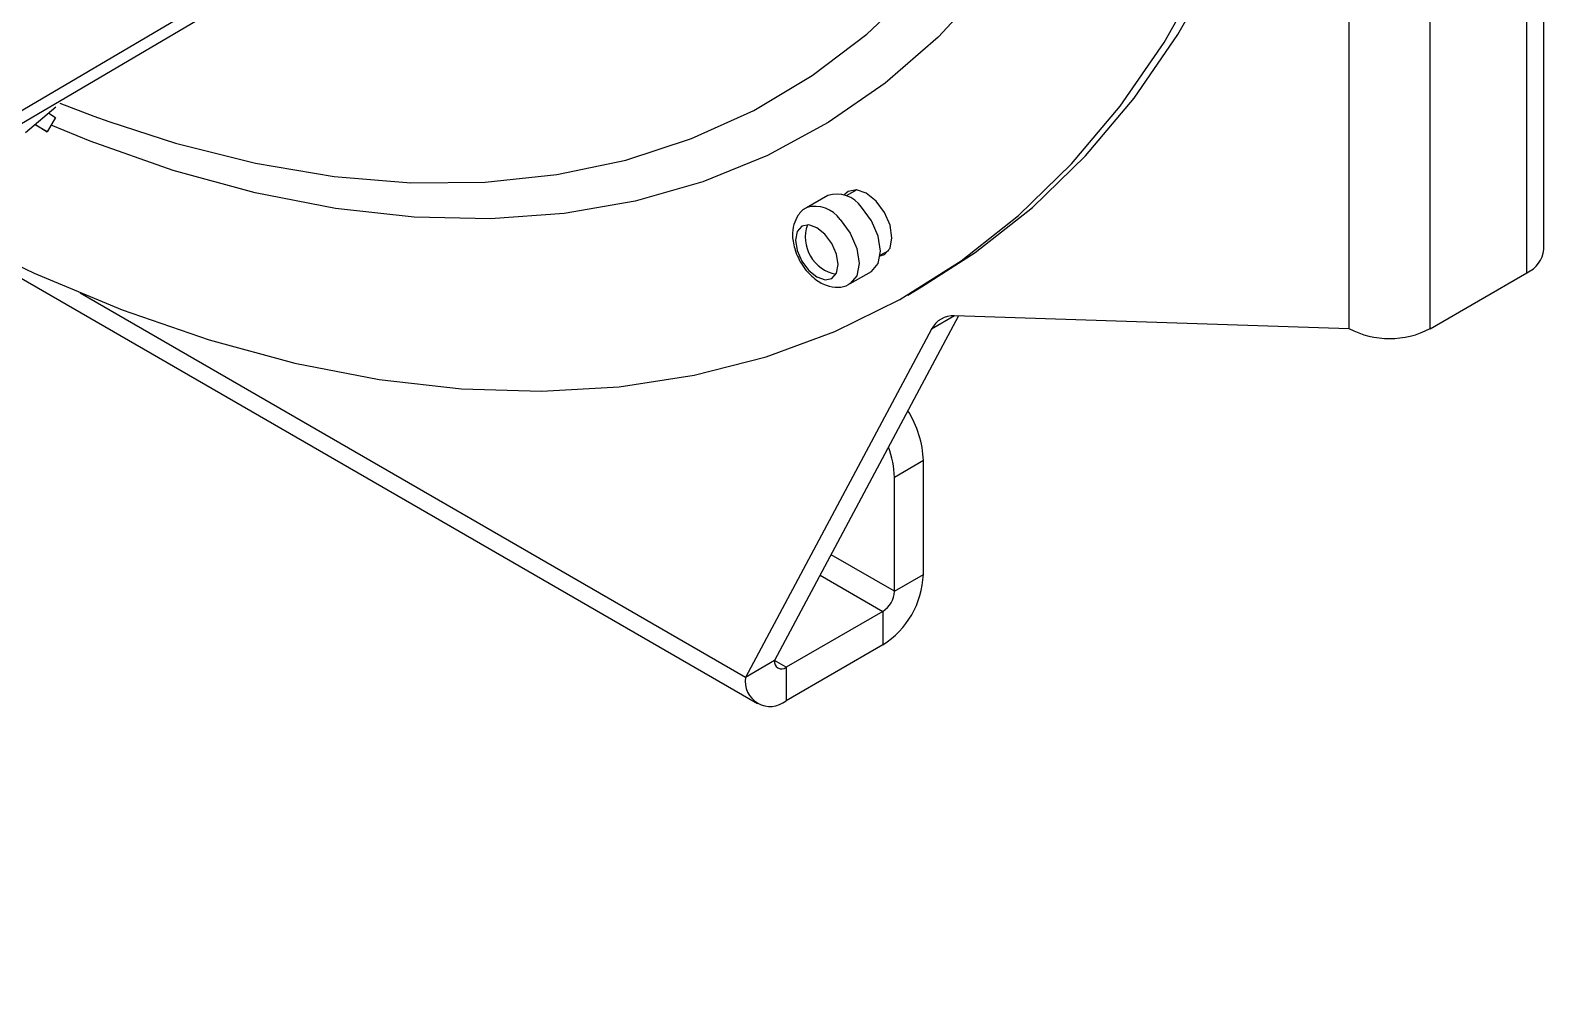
# Model space of a CAD drawing. Extents: x 16.7 to 113.1, y 4.5 to 84.5.
# Drawn here: x 32.741 to 35.508, y 9.893 to 11.653 of the extents above; entities that cross this region are included whole.
import ezdxf

# ---------------------------------------------------------------- set-up
doc = ezdxf.new("R2010")
doc.units = 0
doc.header["$MEASUREMENT"] = 0
doc.layers.add('OBJECT', color=7, linetype='CONTINUOUS')

msp = doc.modelspace()

# ---------------------------------------------------------------- linework, layer by layer
at = {"layer": 'OBJECT'}
for p, q in [((35.5076, 11.2532), (35.5076, 14.846)), ((35.4768, 11.2104), (35.4768, 14.8032)), ((35.1516, 14.7011), (35.1516, 11.1083)), ((35.3, 11.1083), (35.3, 14.7011)), ((32.7323, 11.4667), (32.7881, 11.5136)), ((32.7724, 11.4682), (32.7503, 11.481)), ((32.7509, 11.4815), (32.7724, 11.4682)), ((32.7877, 11.494), (32.7724, 11.4682)), ((32.775, 11.5019), (32.7877, 11.494)), ((34.1988, 11.3516), (34.1599, 11.3291)), ((34.2519, 11.362), (34.2325, 11.3508)), ((32.6374, 11.2505), (34.0703, 10.4233)), ((34.295, 11.2426), (34.3103, 11.2514)), ((34.2399, 11.1906), (34.2788, 11.213)), ((35.3, 11.1083), (35.4768, 11.2104)), ((34.3451, 11.1698), (34.3705, 11.1845)), ((34.0486, 10.4713), (32.8322, 11.1735)), ((34.4381, 11.1316), (34.1015, 10.5019)), ((34.4308, 11.1318), (34.3886, 11.1074)), ((35.1516, 11.1083), (34.4308, 11.1318)), ((34.3886, 11.1074), (34.0486, 10.4713)), ((34.3738, 10.8673), (34.3208, 10.8367)), ((34.3738, 10.6591), (34.3738, 10.8673)), ((34.3208, 10.6285), (34.3208, 10.8367)), ((34.3208, 10.6285), (34.2049, 10.6954)), ((34.1849, 10.6579), (34.2996, 10.5917)), ((34.3208, 10.6285), (34.3738, 10.6591)), ((34.2996, 10.5917), (34.1227, 10.4897)), ((34.2996, 10.5917), (34.2996, 10.5306)), ((34.2996, 10.5306), (34.1227, 10.4285)), ((34.1015, 10.5019), (34.0486, 10.4713)), ((34.1227, 10.4897), (34.1015, 10.5019)), ((34.1227, 10.4897), (34.1227, 10.4285))]:
    msp.add_line(p, q, dxfattribs=at)
at = {"layer": 'OBJECT', "flags": 128}
for points in [[(34.88, 13.0321), (34.8751, 12.8563), (34.8602, 12.687), (34.8355, 12.5248), (34.8011, 12.3704), (34.757, 12.2245), (34.7036, 12.0876), (34.6409, 11.9603), (34.5693, 11.8431), (34.489, 11.7366), (34.4005, 11.6411), (34.304, 11.5571), (34.1999, 11.4848), (34.0887, 11.4247), (33.9708, 11.3768), (33.8468, 11.3415), (33.717, 11.3189), (33.5822, 11.3091), (33.4427, 11.312), (33.2992, 11.3278), (33.1523, 11.3563), (33.0026, 11.3973), (32.8506, 11.4509), (32.7794, 11.48)], [(34.3705, 11.1845), (34.4683, 11.2472), (34.573, 11.3298), (34.6699, 11.424), (34.7587, 11.5294), (34.839, 11.6457), (34.9107, 11.7723), (34.9733, 11.9089), (35.0267, 12.0549), (35.0706, 12.2098), (35.105, 12.3729), (35.1296, 12.5438), (35.1445, 12.7217), (35.1494, 12.906)], [(30.0104, 9.9102), (30.068, 9.9441), (30.7769, 10.3611), (33.2637, 11.8244)], [(30.0206, 9.8933), (30.5867, 10.2261), (33.2403, 11.7864)], [(32.6491, 11.2572), (32.7485, 11.2099), (32.9091, 11.1428), (33.0681, 11.0879), (33.2249, 11.0454), (33.3788, 11.0155), (33.5293, 10.9983), (33.6759, 10.9939), (33.8179, 11.0022), (33.9549, 11.0232), (34.0864, 11.0569), (34.2119, 11.1031), (34.3308, 11.1617), (34.4428, 11.2325), (34.5475, 11.3151), (34.6444, 11.4093), (34.7332, 11.5147), (34.8136, 11.631), (34.8852, 11.7576)], [(32.8847, 11.4866), (33.0065, 11.4472), (33.1531, 11.4104), (33.2968, 11.3862), (33.4369, 11.3746), (33.5728, 11.3758), (33.704, 11.3897), (33.8299, 11.4163), (33.9499, 11.4555), (34.0636, 11.507), (34.1705, 11.5708), (34.2701, 11.6464), (34.3621, 11.7337)], [(32.7955, 11.5204), (32.8574, 11.4965), (32.8847, 11.4866)], [(34.3162, 11.2744), (34.3127, 11.2973), (34.3025, 11.3208), (34.2872, 11.3413), (34.2692, 11.3559), (34.2512, 11.3621), (34.236, 11.3591), (34.2286, 11.3524)], [(34.2788, 11.213), (34.2788, 11.213), (34.2911, 11.2272), (34.2954, 11.2497), (34.291, 11.2772), (34.2788, 11.3055), (34.2604, 11.3302)], [(34.1641, 11.2148), (34.179, 11.2028), (34.1939, 11.1977), (34.2065, 11.2002), (34.2149, 11.2099), (34.2179, 11.2254), (34.2149, 11.2443), (34.2065, 11.2637), (34.1938, 11.2807), (34.179, 11.2927), (34.1641, 11.2979), (34.1515, 11.2954), (34.143, 11.2857), (34.1401, 11.2702), (34.1431, 11.2513), (34.1515, 11.2318), (34.1641, 11.2148)], [(34.2215, 11.3078), (34.2399, 11.283), (34.2522, 11.2547), (34.2565, 11.2273), (34.2522, 11.2047), (34.24, 11.1906)], [(34.2949, 11.2412), (34.3025, 11.244), (34.3127, 11.2557), (34.3162, 11.2744)]]:
    msp.add_lwpolyline(points, dxfattribs=at)
at = {"layer": 'OBJECT'}
for centre, radius, start, end in [((34.2153, 11.2997), 0.0545, 34.0898, 107.627), ((34.1762, 11.2769), 0.0548, 34.2423, 106.6563), ((34.2272, 11.2756), 0.0693, 161.1582, 258.8362), ((35.4551, 11.2585), 0.0528, 294.3752, 354.3052), ((34.4283, 11.0874), 0.0445, 86.7478, 153.2629), ((35.2258, 11.2515), 0.1612, 242.6097, 297.3903), ((34.1903, 10.8603), 0.1836, 2.1707, 32.2779), ((34.1574, 10.8333), 0.1634, 1.1867, 21.0009), ((34.2127, 10.6664), 0.1612, 302.6054, 357.3948), ((34.2747, 10.6306), 0.0461, 302.6036, 357.3971), ((34.1145, 10.4998), 0.0131, 170.7852, 309.2041), ((34.0938, 10.464), 0.0458, 170.7859, 309.2034)]:
    msp.add_arc(centre, radius, start, end, dxfattribs=at)
msp.add_open_spline([(34.1609, 11.3295), (34.1606, 11.3294), (34.1539, 11.3272), (34.1445, 11.3162), (34.1357, 11.2986), (34.1335, 11.2765), (34.1384, 11.2506), (34.1518, 11.2232), (34.1718, 11.2005), (34.1945, 11.1866), (34.2167, 11.1832), (34.2326, 11.1854), (34.2386, 11.1904), (34.2396, 11.1912)], degree=3, knots=[0, 0, 0, 0, 0.004909, 0.099728, 0.18822, 0.286492, 0.404677, 0.533145, 0.662923, 0.78752, 0.890055, 0.981784, 1, 1, 1, 1], dxfattribs=at)

doc.saveas('drawing.dxf')
